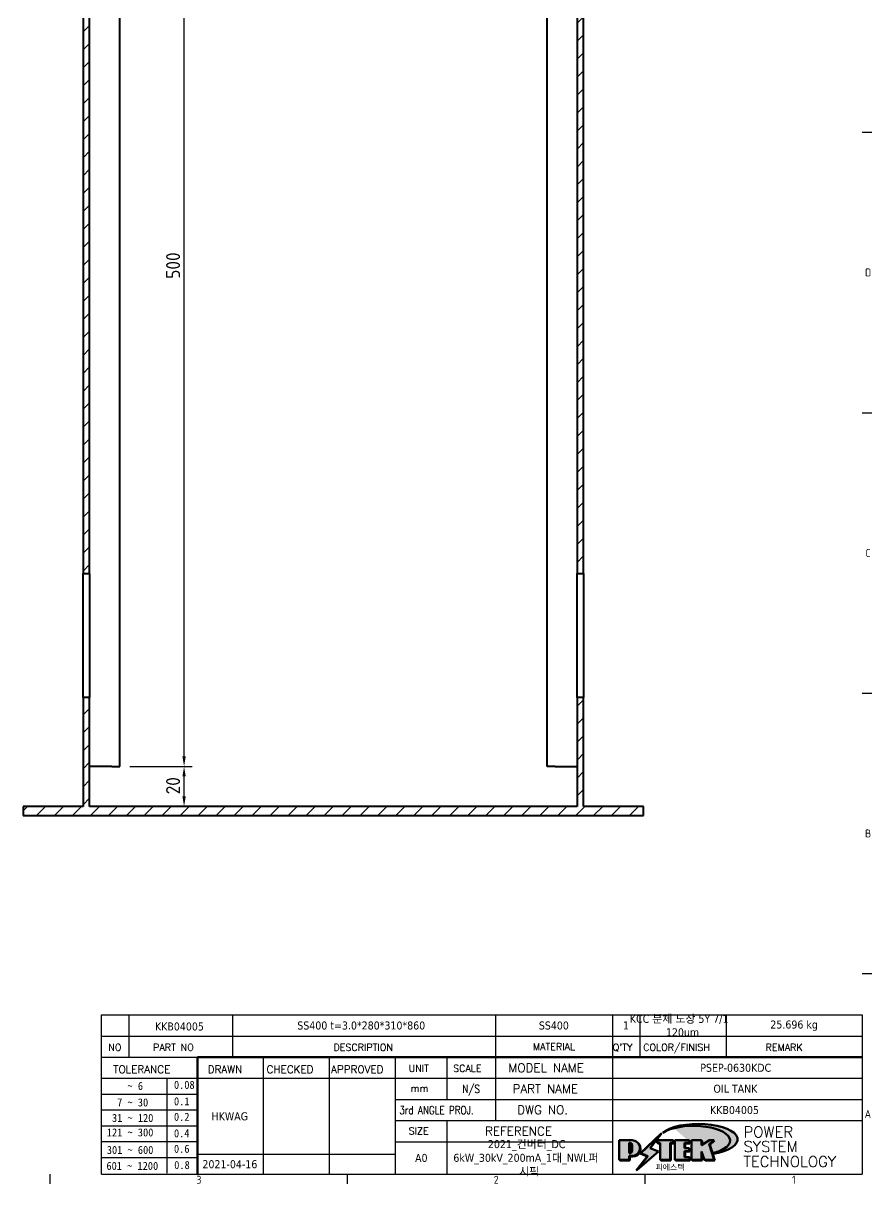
# Model space of a CAD drawing. Header units: millimetres. Extents: x 0 to 2378, y 0 to 1682.
# Drawn here: x 1919 to 2343, y 35 to 615 of the extents above; entities that cross this region are included whole.
import ezdxf
from ezdxf.enums import TextEntityAlignment as Align

# ---------------------------------------------------------------- set-up
doc = ezdxf.new("R2010")
doc.units = ezdxf.units.MM
doc.header["$LTSCALE"] = 2
doc.layers.get('0').update_dxf_attribs({"color": 3, "lineweight": 25})
for name, color, linetype, lineweight in [('가시적인 것(ISO)', 3, 'Continuous', 40), ('경계(ISO)', 7, 'Continuous', 25), ('제목(ISO)', 5, 'Continuous', 50), ('치수(ISO)', 2, 'Continuous', 25), ('해치(ISO)', 7, 'Continuous', 18)]:
    doc.layers.add(name, color=color, linetype=linetype, lineweight=lineweight)
doc.styles.add('HAN_291', font='')
doc.styles.add('HAN_370', font='', dxfattribs={"width": 2})
doc.styles.add('RC_284', font='ROMANC.shx')
doc.styles.add('RC_287', font='ROMANC.shx')
doc.styles.add('RC_292', font='ROMANC.shx')
doc.styles.add('ROMANT_294', font='romant.shx')
doc.styles.add('문자 텍스트_PSTEK_POSCO', font='isocp.shx')
doc.styles.add('치수 텍스트_PSTEK_POSCO', font='isocp.shx')
doc.styles.add('텍스트 스타일198', font='tahoma.ttf')
doc.styles.add('텍스트 스타일333', font='ROMANC.shx', dxfattribs={"width": 0.800000011920929})
doc.styles.get('HAN_291').set_extended_font_data('GulimChe')
doc.styles.get('HAN_370').set_extended_font_data('GulimChe')
doc.dimstyles.new('치수_PSTEK_POSCO', dxfattribs={"dimscale": 2, "dimtxt": 3.5, "dimasz": 2.5, "dimexe": 2, "dimexo": 2.5, "dimgap": 1, "dimtad": 1, "dimrnd": 1e-08, "dimdsep": 46, "dimtxsty": '치수 텍스트_PSTEK_POSCO', "dimcen": 0.09, "dimdle": 10, "dimclrd": 7, "dimclre": 7, "dimclrt": 2, "dimadec": 1, "dimazin": 2, "dimtfac": 1, "dimtmove": 0, "dimatfit": 3, "dimfxl": 0, "dimtolj": 1, "dimlwd": -1, "dimlwe": -1, "dimarcsym": 0})

# ---------------------------------------------------------------- blocks, each defined once
blk = doc.blocks.new('경계 Default Border')
at = {"layer": '경계(ISO)'}
for p, q in [((1169.000015258789, 280.3333282470703), (1171.399993896484, 280.3333282470703)), ((1169.000015258789, 210.2499961853027), (1171.399993896484, 210.2499961853027)), ((1169.000015258789, 140.1666641235352), (1171.399993896484, 140.1666641235352)), ((1169.000015258789, 70.08333206176758), (1171.399993896484, 70.08333206176758)), ((966.0624694824219, 20), (966.0624694824219, 17.59999990463257)), ((1040.374984741211, 20), (1040.374984741211, 17.59999990463257)), ((1114.6875, 20), (1114.6875, 17.59999990463257))]:
    blk.add_line(p, q, dxfattribs=at)
at = {"layer": '경계(ISO)', "color": 2, "char_height": 2.000000029802322, "attachment_point": 7, "style": '문자 텍스트_PSTEK_POSCO'}
for s, insert in [('D', (1169.718846771929, 244.2725963296058)), ('C', (1169.829693008277, 174.1892629962725)), ('B', (1169.718846771929, 104.1059296629392)), ('A', (1169.609600539701, 34.03689907122558)), ('3', (1002.664443034574, 17.580929648038)), ('2', (1076.949742964537, 17.580929648038)), ('1', (1151.501127422316, 17.59999997019768))]:
    blk.add_mtext(s, dxfattribs=dict(at, insert=insert))
blk = doc.blocks.new('제목 블록 PSTEK')
for color, points in [(252, [(317.2195697678507, 17.0593801673321), (322.0326348870767, 21.62682475217465), (322.2781991042243, 21.94392121864296), (317.0471853425802, 16.97985676345368), (318.7512090904202, 16.1899260703855), (316.0018030350395, 12.71868385740789), (316.3356552234328, 13.00206718743325), (318.9235935156908, 16.2694494742633)]), (5, [(321.6183518841322, 17.4193704504104), (319.5281351041078, 18.24969419629727), (322.4505835294948, 22.02344462252142), (317.2195697678507, 17.0593801673321), (318.9235935156908, 16.2694494742633), (316.1741874603099, 12.79820726128571)]), (1, [(324.4839107253602, 19.60711530335299), (325.2419748254881, 19.60711530335299), (325.2419748254881, 20.25857663940324), (321.2266040451076, 20.25857663940324), (321.2266040451076, 19.60711530335299), (321.9846681452406, 19.60711530335299), (321.9846681452406, 15.3430047401139), (324.4839107253602, 15.3430047401139)]), (252, [(321.9846681452406, 19.60711530335299), (321.4042753185749, 19.60711530335299), (321.4042753185749, 19.45905590879572), (321.9846681452406, 19.45905590879572)]), (252, [(324.6615819988275, 19.45905590879572), (325.4196460989604, 19.45905590879572), (325.4196460989604, 20.11051724484596), (325.2419748254881, 20.11051724484596), (325.2419748254881, 19.60711530335299), (324.4839107253602, 19.60711530335299), (324.4839107253602, 15.3430047401139), (322.1623394187076, 15.3430047401139), (322.1623394187076, 15.19494534555726), (324.6615819988275, 15.19494534555726)]), (1, [(329.2277337269622, 20.25857663940324), (325.65654113025, 20.25857663940324), (325.65654113025, 15.3430047401139), (329.3580259941756, 15.3430047401139), (329.3580259941756, 15.9944660761648), (328.1137701654877, 15.9944660761648), (328.1137701654877, 17.56360607323003), (329.2277337269622, 17.56360607323003), (329.2277337269622, 18.25543873810179), (328.1137701654877, 18.25543873810179), (328.1137701654877, 19.60711530335299), (329.2277337269622, 19.60711530335299)]), (252, [(328.2914414389548, 19.45905590879572), (329.4054050004294, 19.45905590879572), (329.4054050004294, 20.11051724484596), (329.2277337269622, 20.11051724484596), (329.2277337269622, 19.60711530335299), (328.1137701654877, 19.60711530335299), (328.1137701654877, 18.25543873810179), (328.2914414389548, 18.25543873810179)]), (252, [(328.2914414389548, 17.41554667867274), (329.4054050004294, 17.41554667867274), (329.4054050004294, 18.10737934354514), (329.2277337269622, 18.10737934354514), (329.2277337269622, 17.56360607323003), (328.1137701654877, 17.56360607323003), (328.1137701654877, 15.9944660761648), (328.2914414389548, 15.9944660761648)]), (1, [(332.3312149849806, 20.25857663940324), (329.8592894925411, 20.25857663940324), (329.8592894925411, 15.3430047401139), (332.3312149849806, 15.3430047401139), (332.3312149849806, 17.4318630164523), (333.0701931098801, 15.3430047401139), (335.4855464857051, 15.3430047401139), (334.2514536401189, 19.30614745124769), (335.4379594596742, 20.25857663940324), (334.3071782107978, 20.25857663940324), (332.3312149849806, 18.99741471888304)]), (252, [(332.5088862584528, 16.92964231796647), (332.3312149849806, 17.43186301645164), (332.3312149849806, 15.3430047401139), (330.0369607660135, 15.3430047401139), (330.0369607660135, 15.19494534555726), (332.5088862584528, 15.19494534555726)]), (252, [(332.5088862584528, 20.1105172448466), (332.3312149849806, 20.1105172448466), (332.3312149849806, 18.99741471888368), (332.5088862584528, 19.11081371413894)]), (252, [(335.6156307331414, 20.11051724484596), (335.2535118015555, 20.11051724484596), (334.2514536401189, 19.30614745124769), (335.4855464857051, 15.3430047401139), (333.1954852176545, 15.3430047401139), (333.2478643833523, 15.19494534555726), (335.6632177591723, 15.19494534555726), (334.4291249135862, 19.15808805669106)]), (252, [(329.5356972676428, 15.8464066816075), (329.3580259941756, 15.8464066816075), (329.3580259941756, 15.3430047401139), (325.8342124037171, 15.3430047401139), (325.8342124037171, 15.19494534555726), (329.5356972676428, 15.19494534555726)])]:
    blk.add_hatch(color=color).paths.add_polyline_path(points)
h = blk.add_hatch(color=1)
edge = h.paths.add_edge_path(flags=0)
edge.add_line((314.2242174273352, 19.60711530335299), (314.2242174273352, 17.00126995915134))
edge.add_line((314.2242174273352, 17.00126995915134), (314.3485873187598, 17.00126995915134))
edge.add_arc((314.3485873187598, 17.6527312952023), 0.6514613360509371, 270, 360)
edge.add_line((315.0000486548106, 17.6527312952023), (315.0000486548106, 18.95565396730211))
edge.add_arc((314.3485873187598, 18.95565396730212), 0.6514613360508712, 0, 90)
edge.add_line((314.3485873187598, 19.60711530335299), (314.2242174273352, 19.60711530335299))
edge = h.paths.add_edge_path()
edge.add_arc((314.9847713324306, 18.28938669179658), 1.969189947606664, 269.9999999999959, 450)
edge.add_line((314.9847713324306, 20.25857663940318), (311.7664314776902, 20.25857663940324))
edge.add_line((311.7664314776902, 20.25857663940324), (311.7664314776902, 15.3430047401139))
edge.add_line((311.7664314776902, 15.3430047401139), (314.2242174273352, 15.3430047401139))
edge.add_line((314.2242174273352, 15.3430047401139), (314.2242174273352, 16.32019674418991))
edge.add_line((314.2242174273352, 16.32019674418991), (314.9847713324307, 16.32019674418991))
h = blk.add_hatch(color=252)
edge = h.paths.add_edge_path()
edge.add_arc((314.9847713324309, 18.28938669179657), 1.969189947606666, 270, 406.8278729790604)
edge.add_arc((315.1624426058984, 18.1413272972396), 1.969189947606962, -90, 53.560984836317004, ccw=False)
edge.add_line((315.1624426058984, 16.17213734963263), (314.4018887008024, 16.17213734963263))
edge.add_line((314.4018887008024, 16.17213734963263), (314.4018887008024, 15.19494534555726))
edge.add_line((314.4018887008024, 15.19494534555726), (311.9441027511573, 15.19494534555726))
edge.add_line((311.9441027511573, 15.19494534555726), (311.9441027511573, 15.3430047401139))
edge.add_line((311.9441027511573, 15.3430047401139), (314.2242174273352, 15.3430047401139))
edge.add_line((314.2242174273352, 15.3430047401139), (314.2242174273352, 16.32019674418991))
edge.add_line((314.2242174273352, 16.32019674418991), (314.9847713324309, 16.32019674418991))
h = blk.add_hatch(color=252)
edge = h.paths.add_edge_path()
edge.add_line((314.4018887008024, 19.45905590879572), (314.5262585922315, 19.45905590879572))
edge.add_arc((314.5262585922314, 18.80759457274939), 0.6514613360463194, 60.4189348879147, 90.00000000000318, ccw=False)
edge.add_arc((314.3485873187602, 18.95565396730057), 0.6514613360524251, 39.96992292766206, 90.00000000009999)
edge.add_line((314.3485873187591, 19.60711530335307), (314.2242174273352, 19.60711530335298))
edge.add_line((314.2242174273352, 19.60711530335299), (314.2242174273352, 17.00126995915134))
edge.add_line((314.2242174273352, 17.00126995915134), (314.3485873187591, 17.00126995915134))
edge.add_arc((314.3485873187568, 17.652731295233), 0.6514613360816299, 270.0000000002, 274.6930825552478)
edge.add_line((314.4018887008024, 17.0034541317032), (314.4018887008024, 19.45905590879572))
at = {"layer": '해치(ISO)'}
h = blk.add_hatch(color=140, dxfattribs=at)
edge = h.paths.add_edge_path()
edge.add_ellipse((330.3660919371412, 20.15576403068321), major_axis=(9.100907360794343, 0), ratio=0.4069904968023172, start_angle=301.3098473703837, end_angle=507.7436900681698)
edge.add_ellipse((331.5340919371412, 20.4634168429492), major_axis=(-9.82350664112931, 0), ratio=0.3942600559756514, start_angle=111.51207141178469, end_angle=334.47025347086895, ccw=False)
edge.add_line((335.1363447531188, 16.8601935978785), (335.0955236905705, 16.99119398620872))
at = {"color": 180}
for p, q in [((182.475792979055, 11.79100474011392), (182.4757929790549, 51.56524660363496)), ((182.4757929790549, 51.56524660363496), (372.4757929537551, 51.56524660363496)), ((189.2651435055721, 51.56524660363496), (189.2651435055722, 41.00524660363494)), ((215.2152739891528, 41.00524660363494), (215.2152739891528, 51.56524660363496)), ((280.8758854511282, 51.56524660363496), (280.8758854511282, 41.00524660363494)), ((310.0881549537552, 51.56524660363496), (310.0881549537553, 41.00524660363494)), ((316.9044520275131, 51.56524660363496), (316.9044520275127, 41.00524660363494)), ((338.4566026226726, 51.56524660363496), (338.4566026226727, 41.00524660363494)), ((372.4757929537551, 51.56524660363496), (372.4757929537551, 11.79100474011389)), ((182.475792979055, 46.2852466036349), (372.4757929537551, 46.28524660363492)), ((182.475792979055, 41.00524660363493), (206.451475290024, 41.00524660363493)), ((222.9401812389276, 11.79100474011392), (222.9401812389276, 41.00524660363494)), ((239.4288871878316, 11.79100474011392), (239.4288871878316, 41.00524660363494)), ((255.9175931367356, 11.79100474011392), (255.9175931367356, 41.00524660363494)), ((268.6918866058747, 41.00524660363494), (268.6918866058747, 30.44524660363498)), ((280.8758854511282, 41.00524660363494), (280.8758854511282, 25.16524660363502)), ((310.088154953755, 41.00524660363494), (310.088154953755, 11.79100474011392)), ((182.475792979055, 35.72524660363497), (206.451475290024, 35.72524660363497)), ((198.8621818849491, 12.02524660363491), (198.8621818849491, 35.72524660363497)), ((206.451475290024, 35.72524660363497), (372.4757929537551, 35.72524660363497)), ((182.475792979055, 31.77524660363492), (206.451475290024, 31.77524660363492)), ((255.917593136736, 30.44524660363498), (372.4757929537552, 30.44524660363501)), ((182.475792979055, 27.82524660363487), (206.451475290024, 27.82524660363487)), ((182.475792979055, 23.87524660363505), (206.451475290024, 23.87524660363505)), ((255.9175931367359, 25.16524660363502), (372.4757929537552, 25.165246603635)), ((268.6918866058744, 25.16524660363502), (268.6918866058744, 11.79100474011392)), ((182.475792979055, 19.92524660363478), (206.451475290024, 19.92524660363478)), ((255.9175931367359, 19.88524660363481), (310.0881549537553, 19.88524660363481)), ((182.475792979055, 15.97524660363496), (206.451475290024, 15.97524660363496)), ((206.451475290024, 16.74100474011396), (255.9175931367359, 16.74100474011396)), ((182.475792979055, 11.79100474011392), (372.4757929537551, 11.79100474011389))]:
    blk.add_line(p, q, dxfattribs=at)
at = {"color": 7, "lineweight": 50}
for p, q in [((206.4514752900237, 11.79100474011392), (206.4514752900237, 41.00524660363494)), ((206.451475290024, 41.00524660363494), (372.4757929537551, 41.00524660363496))]:
    blk.add_line(p, q, dxfattribs=at)
at = {"color": 7}
for p, q in [((322.2781991042243, 21.94392121864296), (317.0471853425802, 16.97985676345368)), ((322.4505835294948, 22.02344462252142), (317.2195697678507, 17.0593801673321)), ((317.2195697678507, 17.0593801673321), (322.0326348870767, 21.62682475217465)), ((319.5281351041078, 18.24969419629727), (322.4505835294948, 22.02344462252142)), ((322.0326348870767, 21.62682475217465), (322.2781991042243, 21.94392121864296)), ((311.7664314776902, 20.25900474011391), (311.7664314776902, 15.34300474011391)), ((314.9847713324309, 20.25857663940324), (311.7664314776902, 20.25857663940324)), ((314.9847713324309, 20.25857663940324), (311.7664314776902, 20.25857663940324)), ((311.7664314776902, 20.25857663940324), (311.7664314776902, 15.3430047401139)), ((314.2242174273352, 17.00126995915134), (314.2242174273352, 19.60711530335299)), ((314.2242174273352, 19.60711530335299), (314.3485873187591, 19.60711530335299)), ((314.3485873187591, 19.60711530335299), (314.2242174273352, 19.60711530335299)), ((314.2242174273352, 19.60711530335299), (314.2242174273352, 17.00126995915134)), ((314.2242174273352, 17.00126995915134), (314.2242174273352, 19.60711530335299)), ((314.2242174273352, 19.60711530335299), (314.3485873187591, 19.60711530335299)), ((314.4018887008024, 19.45905590879572), (314.5262585922314, 19.45905590879572)), ((314.4018887008024, 17.0034541317032), (314.4018887008024, 19.45905590879572)), ((315.0000486548106, 18.95565396730275), (315.0000486548106, 17.65273129520161)), ((315.0000486548106, 18.95565396730275), (315.0000486548106, 17.65273129520161)), ((316.1741874603099, 12.79820726128571), (321.6183518841322, 17.4193704504104)), ((321.6183518841322, 17.4193704504104), (319.5281351041078, 18.24969419629727)), ((325.2419748254881, 20.25857663940324), (321.2266040451076, 20.25857663940324)), ((321.2266040451076, 20.25857663940324), (321.2266040451076, 19.60711530335299)), ((325.2419748254881, 20.25857663940324), (321.2266040451076, 20.25857663940324)), ((321.2266040451076, 20.25857663940324), (321.2266040451076, 19.60711530335299)), ((321.2266040451076, 19.60711530335299), (321.9846681452406, 19.60711530335299)), ((321.2266040451076, 19.60711530335299), (321.9846681452406, 19.60711530335299)), ((321.4042753185749, 19.60711530335299), (321.4042753185749, 19.45905590879572)), ((321.9846681452406, 19.60711530335299), (321.4042753185749, 19.60711530335299)), ((321.4042753185749, 19.45905590879572), (321.9846681452406, 19.45905590879572)), ((321.9846681452406, 19.60711530335299), (321.9846681452406, 15.3430047401139)), ((321.9846681452406, 19.45905590879572), (321.9846681452406, 19.60711530335299)), ((321.9846681452406, 19.60711530335299), (321.9846681452406, 15.3430047401139)), ((324.4839107253602, 19.60711530335299), (325.2419748254881, 19.60711530335299)), ((324.4839107253602, 15.3430047401139), (324.4839107253602, 19.60711530335299)), ((325.2419748254881, 19.60711530335299), (324.4839107253602, 19.60711530335299)), ((324.4839107253602, 19.60711530335299), (324.4839107253602, 15.3430047401139)), ((324.4839107253602, 19.60711530335299), (325.2419748254881, 19.60711530335299)), ((324.4839107253602, 15.3430047401139), (324.4839107253602, 19.60711530335299)), ((324.6615819988275, 19.45905590879572), (325.4196460989604, 19.45905590879572)), ((324.6615819988275, 15.19494534555726), (324.6615819988275, 19.45905590879572)), ((325.2419748254881, 19.60711530335299), (325.2419748254881, 20.25857663940324)), ((325.2419748254881, 19.60711530335299), (325.2419748254881, 20.25857663940324)), ((325.4196460989604, 20.11051724484596), (325.2419748254881, 20.11051724484596)), ((325.2419748254881, 20.11051724484596), (325.2419748254881, 19.60711530335299)), ((325.4196460989604, 19.45905590879572), (325.4196460989604, 20.11051724484596)), ((329.2277337269622, 20.25857663940324), (325.65654113025, 20.25857663940324)), ((325.65654113025, 20.25857663940324), (325.65654113025, 15.3430047401139)), ((325.65654113025, 20.25857663940324), (325.65654113025, 15.3430047401139)), ((329.2277337269622, 20.25857663940324), (325.65654113025, 20.25857663940324)), ((328.1137701654877, 18.25543873810179), (328.1137701654877, 19.60711530335299)), ((328.1137701654877, 19.60711530335299), (329.2277337269622, 19.60711530335299)), ((329.2277337269622, 19.60711530335299), (328.1137701654877, 19.60711530335299)), ((328.1137701654877, 19.60711530335299), (328.1137701654877, 18.25543873810179)), ((328.1137701654877, 18.25543873810179), (328.1137701654877, 19.60711530335299)), ((328.1137701654877, 19.60711530335299), (329.2277337269622, 19.60711530335299)), ((329.2277337269622, 18.25543873810179), (328.1137701654877, 18.25543873810179)), ((328.1137701654877, 18.25543873810179), (328.2914414389548, 18.25543873810179)), ((329.2277337269622, 18.25543873810179), (328.1137701654877, 18.25543873810179)), ((328.1137701654877, 17.56360607323003), (329.2277337269622, 17.56360607323003)), ((328.1137701654877, 15.9944660761648), (328.1137701654877, 17.56360607323003)), ((329.2277337269622, 17.56360607323003), (328.1137701654877, 17.56360607323003)), ((328.1137701654877, 17.56360607323003), (328.1137701654877, 15.9944660761648)), ((328.1137701654877, 17.56360607323003), (329.2277337269622, 17.56360607323003)), ((328.1137701654877, 15.9944660761648), (328.1137701654877, 17.56360607323003)), ((328.2914414389548, 18.25543873810179), (328.2914414389548, 19.45905590879572)), ((328.2914414389548, 19.45905590879572), (329.4054050004294, 19.45905590879572)), ((328.2914414389548, 15.9944660761648), (328.2914414389548, 17.41554667867274)), ((328.2914414389548, 17.41554667867274), (329.4054050004294, 17.41554667867274)), ((329.2277337269622, 19.60711530335299), (329.2277337269622, 20.25857663940324)), ((329.2277337269622, 19.60711530335299), (329.2277337269622, 20.25857663940324)), ((329.4054050004294, 20.11051724484596), (329.2277337269622, 20.11051724484596)), ((329.2277337269622, 20.11051724484596), (329.2277337269622, 19.60711530335299)), ((329.2277337269622, 17.56360607323003), (329.2277337269622, 18.25543873810179)), ((329.2277337269622, 17.56360607323003), (329.2277337269622, 18.25543873810179)), ((329.4054050004294, 18.10737934354514), (329.2277337269622, 18.10737934354514)), ((329.2277337269622, 18.10737934354514), (329.2277337269622, 17.56360607323003)), ((329.4054050004294, 19.45905590879572), (329.4054050004294, 20.11051724484596)), ((329.4054050004294, 17.41554667867274), (329.4054050004294, 18.10737934354514)), ((332.3312149849806, 20.25857663940324), (329.8592894925411, 20.25857663940324)), ((329.8592894925411, 20.25857663940324), (329.8592894925411, 15.3430047401139)), ((329.8592894925411, 20.25857663940324), (329.8592894925411, 15.3430047401139)), ((332.3312149849806, 20.25857663940324), (329.8592894925411, 20.25857663940324)), ((334.3071782107978, 20.25857663940324), (332.3312149849806, 18.99741471888304)), ((332.3312149849806, 18.99741471888304), (332.3312149849806, 20.25857663940324)), ((334.3071782107978, 20.25857663940324), (332.3312149849806, 18.99741471888304)), ((332.3312149849806, 18.99741471888304), (332.3312149849806, 20.25857663940324)), ((332.5088862584528, 20.1105172448466), (332.3312149849806, 20.1105172448466)), ((332.3312149849806, 20.1105172448466), (332.3312149849806, 18.99741471888368)), ((332.3312149849806, 18.99741471888368), (332.5088862584528, 19.11081371413894)), ((332.3312149849806, 17.4318630164523), (333.0701931098801, 15.3430047401139)), ((332.3312149849806, 15.3430047401139), (332.3312149849806, 17.4318630164523)), ((332.5088862584528, 16.92964231796647), (332.3312149849806, 17.43186301645164)), ((332.3312149849806, 17.43186301645164), (332.3312149849806, 15.3430047401139)), ((332.3312149849806, 17.4318630164523), (333.0701931098801, 15.3430047401139)), ((332.3312149849806, 15.3430047401139), (332.3312149849806, 17.4318630164523)), ((332.5088862584528, 19.11081371413894), (332.5088862584528, 20.1105172448466)), ((334.2514536401189, 19.30614745124769), (335.4379594596742, 20.25857663940324)), ((334.2514536401189, 19.30614745124769), (335.4379594596742, 20.25857663940324)), ((335.2535118015555, 20.11051724484596), (334.2514536401189, 19.30614745124769)), ((335.4855464857051, 15.3430047401139), (334.2514536401189, 19.30614745124769)), ((334.2514536401189, 19.30614745124769), (335.4855464857051, 15.3430047401139)), ((335.4855464857051, 15.3430047401139), (334.2514536401189, 19.30614745124769)), ((335.4379594596742, 20.25857663940324), (334.3071782107978, 20.25857663940324)), ((335.4379594596742, 20.25857663940324), (334.3071782107978, 20.25857663940324)), ((334.4291249135862, 19.15808805669104), (335.6156307331414, 20.11051724484596)), ((335.6632177591723, 15.19494534555726), (334.4291249135862, 19.15808805669104)), ((335.6156307331414, 20.11051724484596), (335.2535118015555, 20.11051724484596)), ((345.0447381189468, 17.50375595811051), (344.9867755289346, 17.689895936919)), ((311.7664314776902, 15.3430047401139), (314.2242174273352, 15.3430047401139)), ((311.7664314776902, 15.3430047401139), (314.2242174273352, 15.3430047401139)), ((314.2242174273352, 15.3430047401139), (311.9441027511573, 15.3430047401139)), ((311.9441027511573, 15.3430047401139), (311.9441027511573, 15.19494534555726)), ((311.9441027511573, 15.19494534555726), (314.4018887008024, 15.19494534555726)), ((314.3485873187591, 17.00126995915134), (314.2242174273352, 17.00126995915134)), ((314.2242174273352, 17.00126995915134), (314.3485873187591, 17.00126995915134)), ((314.3485873187591, 17.00126995915134), (314.2242174273352, 17.00126995915134)), ((314.2242174273352, 16.32019674418991), (314.9847713324309, 16.32019674418991)), ((314.2242174273352, 15.3430047401139), (314.2242174273352, 16.32019674418991)), ((314.9847713324309, 16.32019674418991), (314.2242174273352, 16.32019674418991)), ((314.2242174273352, 16.32019674418991), (314.2242174273352, 15.3430047401139)), ((314.2242174273352, 16.32019674418991), (314.9847713324309, 16.32019674418991)), ((314.2242174273352, 15.3430047401139), (314.2242174273352, 16.32019674418991)), ((314.4018887008024, 16.17213734963263), (315.162442605898, 16.17213734963263)), ((314.4018887008024, 15.19494534555726), (314.4018887008024, 16.17213734963263)), ((318.7512090904202, 16.1899260703855), (316.0018030350395, 12.71868385740789)), ((318.9235935156908, 16.2694494742633), (316.1741874603099, 12.79820726128571)), ((316.3356552234328, 13.00206718743325), (318.9235935156908, 16.2694494742633)), ((317.0471853425802, 16.97985676345368), (318.7512090904202, 16.1899260703855)), ((318.9235935156908, 16.2694494742633), (317.2195697678507, 17.0593801673321)), ((317.2195697678507, 17.0593801673321), (318.9235935156908, 16.2694494742633)), ((321.9846681452406, 15.3430047401139), (324.4839107253602, 15.3430047401139)), ((321.9846681452406, 15.3430047401139), (324.4839107253602, 15.3430047401139)), ((324.4839107253602, 15.3430047401139), (322.1623394187076, 15.3430047401139)), ((322.1623394187076, 15.3430047401139), (322.1623394187076, 15.19494534555726)), ((322.1623394187076, 15.19494534555726), (324.6615819988275, 15.19494534555726)), ((325.65654113025, 15.3430047401139), (329.3580259941756, 15.3430047401139)), ((325.65654113025, 15.3430047401139), (329.3580259941756, 15.3430047401139)), ((329.3580259941756, 15.3430047401139), (325.8342124037171, 15.3430047401139)), ((325.8342124037171, 15.3430047401139), (325.8342124037171, 15.19494534555726)), ((325.8342124037171, 15.19494534555726), (329.5356972676428, 15.19494534555726)), ((329.3580259941756, 15.9944660761648), (328.1137701654877, 15.9944660761648)), ((328.1137701654877, 15.9944660761648), (328.2914414389548, 15.9944660761648)), ((329.3580259941756, 15.9944660761648), (328.1137701654877, 15.9944660761648)), ((329.3580259941756, 15.3430047401139), (329.3580259941756, 15.9944660761648)), ((329.3580259941756, 15.3430047401139), (329.3580259941756, 15.9944660761648)), ((329.5356972676428, 15.8464066816075), (329.3580259941756, 15.8464066816075)), ((329.3580259941756, 15.8464066816075), (329.3580259941756, 15.3430047401139)), ((329.5356972676428, 15.19494534555726), (329.5356972676428, 15.8464066816075)), ((329.8592894925411, 15.3430047401139), (332.3312149849806, 15.3430047401139)), ((329.8592894925411, 15.3430047401139), (332.3312149849806, 15.3430047401139)), ((332.3312149849806, 15.3430047401139), (330.0369607660135, 15.3430047401139)), ((330.0369607660135, 15.3430047401139), (330.0369607660135, 15.19494534555726)), ((330.0369607660135, 15.19494534555726), (332.5088862584528, 15.19494534555726)), ((332.5088862584528, 15.19494534555726), (332.5088862584528, 16.92964231796647)), ((333.0701931098801, 15.3430047401139), (335.4855464857051, 15.3430047401139)), ((333.0701931098801, 15.3430047401139), (335.4855464857051, 15.3430047401139)), ((335.4855464857051, 15.3430047401139), (333.1954852176545, 15.3430047401139)), ((333.1954852176545, 15.3430047401139), (333.2478643833523, 15.19494534555726)), ((333.2478643833523, 15.19494534555726), (335.6632177591723, 15.19494534555726)), ((316.0018030350395, 12.71868385740789), (316.3356552234328, 13.00206718743325))]:
    blk.add_line(p, q, dxfattribs=at)
at = {"color": 5}
for p, q in [((322.4505835294948, 22.02344462252142), (317.2195697678507, 17.0593801673321)), ((319.5281351041078, 18.24969419629727), (322.4505835294948, 22.02344462252142)), ((316.1741874603099, 12.79820726128571), (321.6183518841322, 17.4193704504104)), ((321.6183518841322, 17.4193704504104), (319.5281351041078, 18.24969419629727)), ((318.9235935156908, 16.2694494742633), (316.1741874603099, 12.79820726128571)), ((317.2195697678507, 17.0593801673321), (318.9235935156908, 16.2694494742633))]:
    blk.add_line(p, q, dxfattribs=at)
at = {"color": 1}
for p, q in [((314.9847713324309, 20.25857663940324), (311.7664314776902, 20.25857663940324)), ((311.7664314776902, 20.25857663940324), (311.7664314776902, 15.3430047401139)), ((314.2242174273352, 17.00126995915134), (314.2242174273352, 19.60711530335299)), ((314.2242174273352, 19.60711530335299), (314.3485873187591, 19.60711530335299)), ((315.0000486548106, 18.95565396730275), (315.0000486548106, 17.65273129520161)), ((325.2419748254881, 20.25857663940324), (321.2266040451076, 20.25857663940324)), ((321.2266040451076, 20.25857663940324), (321.2266040451076, 19.60711530335299)), ((321.2266040451076, 19.60711530335299), (321.9846681452406, 19.60711530335299)), ((321.9846681452406, 19.60711530335299), (321.9846681452406, 15.3430047401139)), ((324.4839107253602, 19.60711530335299), (325.2419748254881, 19.60711530335299)), ((324.4839107253602, 15.3430047401139), (324.4839107253602, 19.60711530335299)), ((325.2419748254881, 19.60711530335299), (325.2419748254881, 20.25857663940324)), ((329.2277337269622, 20.25857663940324), (325.65654113025, 20.25857663940324)), ((325.65654113025, 20.25857663940324), (325.65654113025, 15.3430047401139)), ((328.1137701654877, 18.25543873810179), (328.1137701654877, 19.60711530335299)), ((328.1137701654877, 19.60711530335299), (329.2277337269622, 19.60711530335299)), ((329.2277337269622, 18.25543873810179), (328.1137701654877, 18.25543873810179)), ((328.1137701654877, 17.56360607323003), (329.2277337269622, 17.56360607323003)), ((328.1137701654877, 15.9944660761648), (328.1137701654877, 17.56360607323003)), ((329.2277337269622, 19.60711530335299), (329.2277337269622, 20.25857663940324)), ((329.2277337269622, 17.56360607323003), (329.2277337269622, 18.25543873810179)), ((332.3312149849806, 20.25857663940324), (329.8592894925411, 20.25857663940324)), ((329.8592894925411, 20.25857663940324), (329.8592894925411, 15.3430047401139)), ((334.3071782107978, 20.25857663940324), (332.3312149849806, 18.99741471888304)), ((332.3312149849806, 18.99741471888304), (332.3312149849806, 20.25857663940324)), ((332.3312149849806, 17.4318630164523), (333.0701931098801, 15.3430047401139)), ((332.3312149849806, 15.3430047401139), (332.3312149849806, 17.4318630164523)), ((334.2514536401189, 19.30614745124769), (335.4379594596742, 20.25857663940324)), ((335.4855464857051, 15.3430047401139), (334.2514536401189, 19.30614745124769)), ((335.4379594596742, 20.25857663940324), (334.3071782107978, 20.25857663940324)), ((311.7664314776902, 15.3430047401139), (314.2242174273352, 15.3430047401139)), ((314.3485873187591, 17.00126995915134), (314.2242174273352, 17.00126995915134)), ((314.2242174273352, 16.32019674418991), (314.9847713324309, 16.32019674418991)), ((314.2242174273352, 15.3430047401139), (314.2242174273352, 16.32019674418991)), ((321.9846681452406, 15.3430047401139), (324.4839107253602, 15.3430047401139)), ((325.65654113025, 15.3430047401139), (329.3580259941756, 15.3430047401139)), ((329.3580259941756, 15.9944660761648), (328.1137701654877, 15.9944660761648)), ((329.3580259941756, 15.3430047401139), (329.3580259941756, 15.9944660761648)), ((329.8592894925411, 15.3430047401139), (332.3312149849806, 15.3430047401139)), ((333.0701931098801, 15.3430047401139), (335.4855464857051, 15.3430047401139))]:
    blk.add_line(p, q, dxfattribs=at)
at = {"color": 7}
for centre, radius, start, end in [((314.3485873187598, 18.95565396730211), 0.6514613360508712, 0, 90), ((314.3485873187602, 18.95565396730057), 0.6514613360524251, 39.96992292766117, 90), ((314.3485873187598, 18.95565396730212), 0.6514613360508712, 0, 90), ((314.3485873187597, 17.65273129520228), 0.6514613360509381, 270, 0), ((314.3485873187598, 17.6527312952023), 0.6514613360509381, 270, 0), ((314.5262585922314, 18.80759457274939), 0.6514613360463193, 60.41893488791137, 90), ((314.9847713324309, 18.28938669179658), 1.969189947606665, 270, 90), ((314.9847713324309, 18.28938669179658), 1.969189947606665, 270, 90), ((314.9847713324307, 18.2893866917965), 1.969189947606594, 270, 46.82787297909833), ((315.1624426058984, 18.1413272972396), 1.969189947606961, 270, 53.56098483636067), ((314.3485873187568, 17.652731295233), 0.6514613360816299, 270, 274.6930825552478)]:
    blk.add_arc(centre, radius, start, end, dxfattribs=at)
at = {"color": 1}
for centre, radius, start, end in [((314.3485873187598, 18.95565396730211), 0.6514613360508712, 0, 90), ((314.3485873187598, 17.6527312952023), 0.6514613360509381, 270, 0), ((314.9847713324309, 18.28938669179657), 1.969189947606665, 270, 90)]:
    blk.add_arc(centre, radius, start, end, dxfattribs=at)
at = {"layer": '제목(ISO)', "lineweight": 18}
blk.add_line((182.475792979055, 35.72500474011393), (182.475792979055, 11.79100474011392), dxfattribs=at)
at = {"layer": '제목(ISO)'}
for p, q in [((322.2781991042243, 21.94392121864296), (317.0471853425802, 16.97985676345368)), ((322.4505835294948, 22.02344462252142), (317.2195697678507, 17.0593801673321)), ((317.2195697678507, 17.0593801673321), (322.0326348870767, 21.62682475217465)), ((319.5281351041078, 18.24969419629727), (322.4505835294948, 22.02344462252142)), ((322.0326348870767, 21.62682475217465), (322.2781991042243, 21.94392121864296)), ((314.9847713324306, 20.25857663940324), (311.7664314776902, 20.25857663940324)), ((311.7664314776902, 20.25857663940324), (311.7664314776902, 15.3430047401139)), ((314.2242174273352, 17.00126995915134), (314.2242174273352, 19.60711530335299)), ((314.2242174273352, 19.60711530335299), (314.3485873187598, 19.60711530335299)), ((314.3485873187591, 19.60711530335299), (314.2242174273352, 19.60711530335299)), ((314.2242174273352, 19.60711530335299), (314.2242174273352, 17.00126995915134)), ((314.4018887008024, 19.45905590879572), (314.5262585922314, 19.45905590879572)), ((314.4018887008024, 17.0034541317032), (314.4018887008024, 19.45905590879572)), ((315.0000486548106, 18.95565396730211), (315.0000486548106, 17.6527312952023)), ((316.1741874603099, 12.79820726128571), (321.6183518841322, 17.4193704504104)), ((321.6183518841322, 17.4193704504104), (319.5281351041078, 18.24969419629727)), ((325.2419748254881, 20.25857663940324), (321.2266040451076, 20.25857663940324)), ((321.2266040451076, 20.25857663940324), (321.2266040451076, 19.60711530335299)), ((321.2266040451076, 19.60711530335299), (321.9846681452406, 19.60711530335299)), ((321.9846681452406, 19.60711530335299), (321.4042753185749, 19.60711530335299)), ((321.4042753185749, 19.60711530335299), (321.4042753185749, 19.45905590879572)), ((321.4042753185749, 19.45905590879572), (321.9846681452406, 19.45905590879572)), ((321.9846681452406, 19.60711530335299), (321.9846681452406, 15.3430047401139)), ((321.9846681452406, 19.45905590879572), (321.9846681452406, 19.60711530335299)), ((324.4839107253602, 19.60711530335299), (325.2419748254881, 19.60711530335299)), ((324.4839107253602, 15.3430047401139), (324.4839107253602, 19.60711530335299)), ((325.2419748254881, 19.60711530335299), (324.4839107253602, 19.60711530335299)), ((324.4839107253602, 19.60711530335299), (324.4839107253602, 15.3430047401139)), ((324.6615819988275, 19.45905590879572), (325.4196460989604, 19.45905590879572)), ((324.6615819988275, 15.19494534555726), (324.6615819988275, 19.45905590879572)), ((325.2419748254881, 19.60711530335299), (325.2419748254881, 20.25857663940324)), ((325.4196460989604, 20.11051724484596), (325.2419748254881, 20.11051724484596)), ((325.2419748254881, 20.11051724484596), (325.2419748254881, 19.60711530335299)), ((325.4196460989604, 19.45905590879572), (325.4196460989604, 20.11051724484596)), ((329.2277337269622, 20.25857663940324), (325.65654113025, 20.25857663940324)), ((325.65654113025, 20.25857663940324), (325.65654113025, 15.3430047401139)), ((328.1137701654877, 18.25543873810179), (328.1137701654877, 19.60711530335299)), ((328.1137701654877, 19.60711530335299), (329.2277337269622, 19.60711530335299)), ((329.2277337269622, 19.60711530335299), (328.1137701654877, 19.60711530335299)), ((328.1137701654877, 19.60711530335299), (328.1137701654877, 18.25543873810179)), ((329.2277337269622, 18.25543873810179), (328.1137701654877, 18.25543873810179)), ((328.1137701654877, 18.25543873810179), (328.2914414389548, 18.25543873810179)), ((328.1137701654877, 15.9944660761648), (328.1137701654877, 17.56360607323003)), ((328.1137701654877, 17.56360607323003), (329.2277337269622, 17.56360607323003)), ((329.2277337269622, 17.56360607323003), (328.1137701654877, 17.56360607323003)), ((328.1137701654877, 17.56360607323003), (328.1137701654877, 15.9944660761648)), ((328.2914414389548, 19.45905590879572), (329.4054050004294, 19.45905590879572)), ((328.2914414389548, 18.25543873810179), (328.2914414389548, 19.45905590879572)), ((328.2914414389548, 17.41554667867274), (329.4054050004294, 17.41554667867274)), ((328.2914414389548, 15.9944660761648), (328.2914414389548, 17.41554667867274)), ((329.2277337269622, 19.60711530335299), (329.2277337269622, 20.25857663940324)), ((329.4054050004294, 20.11051724484596), (329.2277337269622, 20.11051724484596)), ((329.2277337269622, 20.11051724484596), (329.2277337269622, 19.60711530335299)), ((329.2277337269622, 17.56360607323003), (329.2277337269622, 18.25543873810179)), ((329.4054050004294, 18.10737934354514), (329.2277337269622, 18.10737934354514)), ((329.2277337269622, 18.10737934354514), (329.2277337269622, 17.56360607323003)), ((329.4054050004294, 19.45905590879572), (329.4054050004294, 20.11051724484596)), ((329.4054050004294, 17.41554667867274), (329.4054050004294, 18.10737934354514)), ((332.3312149849806, 20.25857663940324), (329.8592894925411, 20.25857663940324)), ((329.8592894925411, 20.25857663940324), (329.8592894925411, 15.3430047401139)), ((334.3071782107978, 20.25857663940324), (332.3312149849806, 18.99741471888304)), ((332.3312149849806, 18.99741471888304), (332.3312149849806, 20.25857663940324)), ((332.5088862584528, 20.1105172448466), (332.3312149849806, 20.1105172448466)), ((332.3312149849806, 20.1105172448466), (332.3312149849806, 18.99741471888368)), ((332.3312149849806, 18.99741471888368), (332.5088862584528, 19.11081371413894)), ((332.3312149849806, 15.3430047401139), (332.3312149849806, 17.4318630164523)), ((332.3312149849806, 17.4318630164523), (333.0701931098801, 15.3430047401139)), ((332.5088862584528, 16.92964231796647), (332.3312149849806, 17.43186301645164)), ((332.3312149849806, 17.43186301645164), (332.3312149849806, 15.3430047401139)), ((332.5088862584528, 19.11081371413894), (332.5088862584528, 20.1105172448466)), ((334.2514536401189, 19.30614745124769), (335.4379594596742, 20.25857663940324)), ((335.2535118015555, 20.11051724484596), (334.2514536401189, 19.30614745124769)), ((335.4855464857051, 15.3430047401139), (334.2514536401189, 19.30614745124769)), ((334.2514536401189, 19.30614745124769), (335.4855464857051, 15.3430047401139)), ((335.4379594596742, 20.25857663940324), (334.3071782107978, 20.25857663940324)), ((334.4291249135862, 19.15808805669106), (335.6156307331414, 20.11051724484596)), ((335.6632177591723, 15.19494534555726), (334.4291249135862, 19.15808805669106)), ((335.6156307331414, 20.11051724484596), (335.2535118015555, 20.11051724484596)), ((311.7664314776902, 15.3430047401139), (314.2242174273352, 15.3430047401139)), ((314.2242174273352, 15.3430047401139), (311.9441027511573, 15.3430047401139)), ((311.9441027511573, 15.3430047401139), (311.9441027511573, 15.19494534555726)), ((311.9441027511573, 15.19494534555726), (314.4018887008024, 15.19494534555726)), ((314.3485873187598, 17.00126995915134), (314.2242174273352, 17.00126995915134)), ((314.2242174273352, 17.00126995915134), (314.3485873187591, 17.00126995915134)), ((314.2242174273352, 15.3430047401139), (314.2242174273352, 16.32019674418991)), ((314.2242174273352, 16.32019674418991), (314.9847713324307, 16.32019674418991)), ((314.9847713324309, 16.32019674418991), (314.2242174273352, 16.32019674418991)), ((314.2242174273352, 16.32019674418991), (314.2242174273352, 15.3430047401139)), ((314.4018887008024, 15.19494534555726), (314.4018887008024, 16.17213734963263)), ((314.4018887008024, 16.17213734963263), (315.1624426058984, 16.17213734963263)), ((318.7512090904202, 16.1899260703855), (316.0018030350395, 12.71868385740789)), ((318.9235935156908, 16.2694494742633), (316.1741874603099, 12.79820726128571)), ((316.3356552234328, 13.00206718743325), (318.9235935156908, 16.2694494742633)), ((317.0471853425802, 16.97985676345368), (318.7512090904202, 16.1899260703855)), ((317.2195697678507, 17.0593801673321), (318.9235935156908, 16.2694494742633)), ((318.9235935156908, 16.2694494742633), (317.2195697678507, 17.0593801673321)), ((321.9846681452406, 15.3430047401139), (324.4839107253602, 15.3430047401139)), ((324.4839107253602, 15.3430047401139), (322.1623394187076, 15.3430047401139)), ((322.1623394187076, 15.3430047401139), (322.1623394187076, 15.19494534555726)), ((322.1623394187076, 15.19494534555726), (324.6615819988275, 15.19494534555726)), ((325.65654113025, 15.3430047401139), (329.3580259941756, 15.3430047401139)), ((329.3580259941756, 15.3430047401139), (325.8342124037171, 15.3430047401139)), ((325.8342124037171, 15.3430047401139), (325.8342124037171, 15.19494534555726)), ((325.8342124037171, 15.19494534555726), (329.5356972676428, 15.19494534555726)), ((329.3580259941756, 15.9944660761648), (328.1137701654877, 15.9944660761648)), ((328.1137701654877, 15.9944660761648), (328.2914414389548, 15.9944660761648)), ((329.3580259941756, 15.3430047401139), (329.3580259941756, 15.9944660761648)), ((329.5356972676428, 15.8464066816075), (329.3580259941756, 15.8464066816075)), ((329.3580259941756, 15.8464066816075), (329.3580259941756, 15.3430047401139)), ((329.5356972676428, 15.19494534555726), (329.5356972676428, 15.8464066816075)), ((329.8592894925411, 15.3430047401139), (332.3312149849806, 15.3430047401139)), ((332.3312149849806, 15.3430047401139), (330.0369607660135, 15.3430047401139)), ((330.0369607660135, 15.3430047401139), (330.0369607660135, 15.19494534555726)), ((330.0369607660135, 15.19494534555726), (332.5088862584528, 15.19494534555726)), ((332.5088862584528, 15.19494534555726), (332.5088862584528, 16.92964231796647)), ((333.0701931098801, 15.3430047401139), (335.4855464857051, 15.3430047401139)), ((335.4855464857051, 15.3430047401139), (333.1954852176545, 15.3430047401139)), ((333.1954852176545, 15.3430047401139), (333.2478643833523, 15.19494534555726)), ((333.2478643833523, 15.19494534555726), (335.6632177591723, 15.19494534555726)), ((316.0018030350395, 12.71868385740789), (316.3356552234328, 13.00206718743325))]:
    blk.add_line(p, q, dxfattribs=at)
at = {"layer": '제목(ISO)', "color": 4}
blk.add_line((335.1363447531188, 16.8601935978785), (335.0955236905705, 16.99119398620872), dxfattribs=at)
at = {"layer": '제목(ISO)'}
for centre, radius, start, end in [((314.3485873187598, 18.95565396730212), 0.6514613360508712, 0, 90), ((314.3485873187602, 18.95565396730057), 0.6514613360524251, 39.96992292766117, 90), ((314.3485873187598, 17.6527312952023), 0.6514613360509371, 270, 0), ((314.5262585922314, 18.80759457274939), 0.6514613360463193, 60.41893488791137, 90), ((314.9847713324306, 18.28938669179658), 1.969189947606664, 46.82787297909431, 90), ((314.9847713324307, 18.2893866917965), 1.969189947606594, 270, 46.82787297909833), ((314.9847713324309, 18.28938669179657), 1.969189947606666, 270, 46.8278729790603), ((315.1624426058984, 18.1413272972396), 1.969189947606962, 270, 53.56098483631701), ((314.3485873187568, 17.652731295233), 0.6514613360816299, 270, 274.6930825552478)]:
    blk.add_arc(centre, radius, start, end, dxfattribs=at)
at = {"layer": '제목(ISO)', "color": 4}
for centre, major_axis, ratio, start_param, end_param in [((331.5340919371412, 20.4634168429492), (9.82350664112931, 0), 0.3942600559756514, 5.087845455444478, 8.97919982663645), ((330.3660919371412, 20.15576403068321), (9.100907360794343, 0), 0.4069904968023172, 5.258848905294775, 8.861799147915196)]:
    blk.add_ellipse(centre, major_axis=major_axis, ratio=ratio, start_param=start_param, end_param=end_param, dxfattribs=at)
at = {"color": 2}
for s, height, style, p in [('NO', 1.742399930953979, 'RC_284', (184.135398793432, 42.62317362549192)), ('PART NO', 1.742399930953979, 'RC_284', (195.3359407378685, 42.62317362549192)), ('DESCRIPTION', 1.742399930953979, 'RC_284', (240.4025565652523, 42.62317362549192)), ("Q'TY", 1.742399930953979, 'RC_284', (310.1440786515383, 42.62317362549192)), ('COLOR/FINISH', 1.742399930953979, 'RC_284', (317.7725341324144, 42.62317362549192)), ('REMARK', 1.742399930953979, 'RC_284', (348.346649953877, 42.62317362549192)), (' TOLERANCE', 1.899999976158142, 'RC_287', (184.0872874387979, 37.00893196870329)), ('DRAWN', 1.899999976158142, 'RC_287', (208.9766620976279, 37.00893196870329)), ('CHECKED', 1.899999976158142, 'RC_287', (223.6856844514997, 37.00893196870329)), ('APPROVED', 1.899999976158142, 'RC_287', (239.7795453577791, 37.00893196870329)), ('UNIT', 1.742399930953979, 'RC_284', (259.1652673287452, 37.34317362549218)), ('SCALE', 1.742399930953979, 'RC_284', (270.2934779252897, 37.34317362549218)), ('MODEL NAME', 2.178000062704086, 'RC_292', (284.096330289083, 37.25462520371384)), ('0.08', 2.000000029802322, 'HAN_291', (200.5467345600617, 33.09873600004101)), ('    ~ 6', 2.000000029802322, 'HAN_291', (183.7721304966814, 32.8176515608431)), ('mm', 1.742399930953979, 'RC_284', (259.6505418159997, 32.3543089683787)), ('PART NAME', 2.178000062704086, 'RC_292', (285.1416959765849, 32.03045329421792)), ('  7 ~ 30', 2.000000029802322, 'HAN_291', (183.7721304966814, 28.70538114822415)), ('0.1', 2.000000029802322, 'HAN_291', (200.5467345600617, 28.98646558742206)), (' 31 ~ 120', 2.000000029802322, 'HAN_291', (183.7721304966814, 24.82628181916237)), ('0.2', 2.000000029802322, 'HAN_291', (200.5467345600617, 25.10736625836028)), (' DWG NO.', 2.178000062704086, 'RC_292', (284.8124284083233, 26.75045329421772)), ('SIZE', 1.742399930953979, 'RC_284', (259.1652673287452, 21.69497768947366)), ('REFERENCE', 2.178000062704086, 'RC_292', (278.2741065029841, 21.43214925458022)), ('121 ~ 300', 2.000000029802322, 'HAN_291', (183.7721304966814, 21.21401206133254)), ('0.4', 2.000000029802322, 'HAN_291', (200.5467345600617, 20.99509650053045)), ('301 ~ 600', 2.000000029802322, 'HAN_291', (183.7721304966814, 16.83491273227077)), ('0.6', 2.000000029802322, 'HAN_291', (200.5467345600617, 17.11599717146868)), ('601 ~ 1200', 2.000000029802322, 'HAN_291', (183.6802025156883, 12.84759660881125)), ('0.8', 2.000000029802322, 'HAN_291', (200.6097246063884, 13.05732192299702))]:
    blk.add_text(s, height=height, dxfattribs=dict(at, style=style)).set_placement(p)
at = {"color": 2, "style": 'RC_284'}
blk.add_text('MATERIAL', height=1.742399930953979, dxfattribs=at).set_placement((295.4820202024417, 43.64524660363492), align=Align.MIDDLE_CENTER)
at = {"color": 7, "style": '텍스트 스타일333', "width": 0.7999999523162842}
blk.add_text('N/S', height=2.000000029802322, dxfattribs=at).set_placement((274.7838860285014, 33.08524660363496), align=Align.MIDDLE_CENTER)
at = {"color": 2, "style": '텍스트 스타일333', "width": 0.7999999523162842}
blk.add_text('3rd ANGLE PROJ.', height=2.000000029802322, dxfattribs=at).set_placement((256.8430306642954, 26.76148381654429))
at = {"color": 7, "style": 'ROMANT_294'}
for s, p in [('POWER', (342.82727231297, 20.97115304607566)), ('SYSTEM', (342.82727231297, 17.3284636719184)), ('TECHNOLOGY', (342.82727231297, 13.57194088644453))]:
    blk.add_text(s, height=2.700000107288361, dxfattribs=at).set_placement(p)
at = {"color": 7, "insert": (320.8519732224835, 14.21236326823155), "char_height": 1.400000005960464, "attachment_point": 1, "line_spacing_factor": 0.3319999873638153, "style": 'HAN_370'}
blk.add_mtext('\\fHY견고딕|b0|i0;\\H1.4000;피에스텍', dxfattribs=at)
at = {"layer": '제목(ISO)', "color": 7, "style": '텍스트 스타일198'}
for tag, p in [('부품_번호_001', (195.8064908440141, 47.68071419841495)), ('설명_001', (231.359359682662, 47.92245856837096)), ('재질_001', (291.700959055687, 47.92591818687281)), ("3._Q'TY_001", (312.7051684940307, 47.92188863680521)), ('4._COLOR_001', (314.437215400216, 49.5882790299826)), ('질량\\P3;_001', (349.5363137183616, 48.1643332325385)), ('4._COLOR_002', (323.4400974706327, 46.21330697586907)), ('1._MODEL_NAME_001', (332.0304049806628, 37.36524659519486)), ('제목_001', (335.3146785121277, 32.12134217035067)), ('부품_번호_001', (334.465731097246, 26.80591818687283)), ('설계자_001', (209.9396160013646, 25.23446884679021)), ('프로젝트_001', (278.9744245225954, 18.2846414201308)), ('작성_날짜_001', (207.6615770298207, 13.26600473167383)), ('시트_크기_001', (260.7849279041463, 14.83879725511219)), ('프로젝트_002', (270.3458047527787, 14.86076218147929)), ('프로젝트_003', (286.777504201947, 11.43688294282778))]:
    blk.add_attdef(tag, p, '', height=2.000000029802322, dxfattribs=at)
for tag, p in [('점검자', (231.1845342133799, 26.23312567187446)), ('엔지니어링_승인자', (247.673240162284, 26.23312567187446)), ('점검_날짜', (231.1845342133799, 14.26600474011394)), ('엔지니어링_승인_날짜', (247.6732401622839, 14.26600474011394))]:
    blk.add_attdef(tag, text='', height=2.000000029802322, dxfattribs=at).set_placement(p, align=Align.MIDDLE_CENTER)
blk = doc.blocks.new('*D81')
at = {"layer": 'Defpoints', "color": 0}
for p in [(1967.020982433658, 243.7028078897981), (1999.190973048935, 243.7028078897981), (1999.190973048935, 223.7028078898192)]:
    blk.add_point(p, dxfattribs=at)
at = {"layer": '치수(ISO)', "color": 7}
for p, q in [((1972.020982433658, 243.7028078897981), (2003.190973048935, 243.7028078897981)), ((1999.190973048935, 228.7028078898192), (1999.190973048935, 238.7028078897981))]:
    blk.add_line(p, q, dxfattribs=at)
for points in [[(1998.357639715601, 238.7028078897981), (2000.024306382268, 238.7028078897981), (1999.190973048935, 243.7028078897981)], [(1998.357639715601, 228.7028078898192), (2000.024306382268, 228.7028078898192), (1999.190973048935, 223.7028078898192)]]:
    blk.add_solid(points, dxfattribs=at)
at = {"layer": '치수(ISO)', "color": 2, "insert": (1993.690284072557, 229.7611740315409), "char_height": 7, "attachment_point": 4, "rotation": 90, "style": '치수 텍스트_PSTEK_POSCO'}
blk.add_mtext('\\A1;20', dxfattribs=at)
blk = doc.blocks.new('*D82')
at = {"layer": 'Defpoints', "color": 0}
for p in [(1967.020982433658, 743.7028078897981), (1999.190973048935, 743.7028078897981), (1967.020982433658, 243.7028078897981)]:
    blk.add_point(p, dxfattribs=at)
at = {"layer": '치수(ISO)', "color": 7}
for p, q in [((1972.020982433658, 743.7028078897981), (2003.190973048935, 743.7028078897981)), ((1999.190973048935, 248.7028078897981), (1999.190973048935, 738.7028078897981)), ((1972.020982433658, 243.7028078897981), (2003.190973048935, 243.7028078897981))]:
    blk.add_line(p, q, dxfattribs=at)
for points in [[(1998.357639715602, 738.7028078897981), (2000.024306382268, 738.7028078897981), (1999.190973048935, 743.7028078897981)], [(1998.357639715601, 248.7028078897981), (2000.024306382268, 248.7028078897981), (1999.190973048935, 243.7028078897981)]]:
    blk.add_solid(points, dxfattribs=at)
at = {"layer": '치수(ISO)', "color": 2, "insert": (1993.690973048935, 487.4000519842863), "char_height": 7, "attachment_point": 4, "rotation": 90, "style": '치수 텍스트_PSTEK_POSCO'}
blk.add_mtext('\\A1;500', dxfattribs=at)

msp = doc.modelspace()

# ---------------------------------------------------------------- hatches: boundary and pattern name
at = {"layer": '해치(ISO)'}
h = msp.add_hatch(dxfattribs=at)
h.set_pattern_fill('ANSI31', color=256, scale=50.8, style=0)
h.set_pattern_definition([(45, (0, 0), (-4.490128060534577, 4.490128060534577), [])])
h.paths.add_polyline_path([(1933.820982433658, 1021.702807889819), (1948.820982433658, 1021.702807889819), (1948.820982433658, 940.202807889819), (1952.020982433658, 940.202807889819), (1952.020982433658, 1079.202807889819), (1938.320982433658, 1079.202807889819), (1938.320982433658, 1073.202807889819), (1948.820982433658, 1073.202807889819), (1948.820982433658, 1036.702807889819), (1933.820982433658, 1036.702807889819), (1933.820982433658, 1032.526307889819), (1948.820982433658, 1032.526307889819), (1948.820982433658, 1025.879307889819), (1933.820982433658, 1025.879307889819)])
h.paths.add_polyline_path([(1948.820982433658, 878.2028078898192), (1948.820982433658, 340.2028078898192), (1952.020982433658, 340.2028078898192), (1952.020982433658, 878.2028078898192)])
h.paths.add_polyline_path([(2195.620982433658, 223.7028078898192), (1952.020982433658, 223.7028078898192), (1952.020982433658, 278.2028078898192), (1948.820982433658, 278.2028078898191), (1948.820982433658, 223.7028078898191), (1918.820982433658, 223.7028078898192), (1918.820982433658, 219.2028078898191), (2228.820982433659, 219.2028078898191), (2228.820982433659, 223.7028078898192), (2198.820982433659, 223.7028078898192), (2198.820982433658, 278.2028078898192), (2195.620982433658, 278.2028078898191)])
h.paths.add_polyline_path([(2195.620982433658, 1079.202807889819), (2195.620982433658, 940.202807889819), (2198.820982433659, 940.202807889819), (2198.820982433658, 1021.702807889819), (2213.820982433658, 1021.702807889819), (2213.820982433658, 1025.879307889819), (2198.820982433658, 1025.879307889819), (2198.820982433658, 1032.526307889819), (2213.820982433659, 1032.526307889819), (2213.820982433658, 1036.702807889819), (2198.820982433659, 1036.702807889819), (2198.820982433659, 1073.202807889819), (2209.320982433658, 1073.202807889819), (2209.320982433658, 1079.202807889819)])
h.paths.add_polyline_path([(2195.620982433658, 878.2028078898192), (2195.620982433658, 340.2028078898192), (2198.820982433659, 340.2028078898192), (2198.820982433658, 878.2028078898192)])
h.paths.add_polyline_path([(1918.820982433658, 1073.202807889819), (1929.320982433658, 1073.202807889819), (1929.320982433658, 1079.202807889819), (1918.820982433658, 1079.202807889819)])
h.paths.add_polyline_path([(2218.320982433658, 1073.202807889819), (2228.820982433659, 1073.202807889819), (2228.820982433659, 1079.202807889819), (2218.320982433658, 1079.202807889819)])

# ---------------------------------------------------------------- linework, layer by layer
at = {"layer": '가시적인 것(ISO)'}
for p, q in [((1948.820982433658, 878.2028078898192), (1948.820982433658, 340.2028078898192)), ((1952.020982433658, 340.2028078898192), (1952.020982433659, 878.2028078898192)), ((2195.620982433658, 878.2028078898192), (2195.620982433658, 340.2028078898192)), ((2198.820982433659, 340.2028078898192), (2198.820982433659, 878.2028078898192)), ((1967.020982433659, 243.7028078897981), (1967.020982433659, 743.7028078897981)), ((2180.620982433658, 243.7028078897981), (2180.620982433658, 743.7028078897981)), ((1948.820982433658, 340.2028078898192), (1952.020982433658, 340.2028078898192)), ((1948.820982433658, 278.2028078898191), (1948.820982433658, 340.2028078898192)), ((1952.020982433658, 340.2028078898192), (1952.020982433658, 278.2028078898191)), ((2195.620982433658, 340.2028078898192), (2198.820982433659, 340.2028078898192)), ((2195.620982433658, 278.2028078898191), (2195.620982433658, 340.2028078898192)), ((2198.820982433659, 340.2028078898192), (2198.820982433659, 278.2028078898191)), ((1952.020982433659, 278.2028078898191), (1948.820982433658, 278.2028078898191)), ((1948.820982433658, 278.2028078898191), (1948.820982433658, 223.7028078898191)), ((1952.020982433658, 223.7028078898191), (1952.020982433659, 278.2028078898191)), ((2198.820982433659, 278.2028078898191), (2195.620982433658, 278.2028078898191)), ((2195.620982433658, 278.2028078898191), (2195.620982433658, 223.7028078898191)), ((2198.820982433659, 223.7028078898191), (2198.820982433659, 278.2028078898191)), ((1963.020982433659, 243.7028078897993), (1952.020982433659, 243.7028078897993)), ((1963.020982433659, 243.7028078897993), (1967.020982433659, 243.7028078897981)), ((2184.620982433658, 243.7028078897993), (2180.620982433658, 243.7028078897981)), ((2184.620982433658, 243.7028078897993), (2195.620982433658, 243.7028078897993)), ((1948.820982433658, 223.7028078898191), (1918.820982433658, 223.7028078898191)), ((1918.820982433658, 223.7028078898191), (1918.820982433658, 219.2028078898191)), ((2195.620982433658, 223.7028078898191), (1952.020982433659, 223.7028078898191)), ((2228.820982433659, 223.7028078898191), (2198.820982433659, 223.7028078898191)), ((2228.820982433659, 219.2028078898191), (2228.820982433659, 223.7028078898191)), ((1918.820982433658, 219.2028078898191), (2228.820982433659, 219.2028078898191))]:
    msp.add_line(p, q, dxfattribs=at)

# ---------------------------------------------------------------- block references
at = {"xscale": 2, "yscale": 2, "zscale": 2}
msp.add_blockref('경계 Default Border', (0, 0), dxfattribs=at)
ref = msp.add_blockref('제목 블록 PSTEK', (1593.04841409249, 16.41799051977221), dxfattribs=dict(xscale=2, yscale=2, zscale=2))
ref.add_attrib('설계자_001', 'HKWAG', (2012.927646095219, 66.88692821335263), dxfattribs={"layer": '제목(ISO)', "color": 7, "height": 4.000000059604645, "style": '텍스트 스타일198'})
ref.add_attrib('프로젝트_001', '2021_컨버터_DC', (2150.99726313768, 52.98727336003381), dxfattribs={"layer": '제목(ISO)', "color": 7, "height": 4.000000059604645, "style": '텍스트 스타일198'})
ref.add_attrib('4._COLOR_001', 'KCC 분체 도장 5Y 7/1', (2221.922844892922, 115.5945485797374), dxfattribs={"layer": '제목(ISO)', "color": 7, "height": 4.000000059604645, "style": '텍스트 스타일198'})
ref.add_attrib('시트_크기_001', 'A0', (2114.618269900782, 46.09558502999658), dxfattribs={"layer": '제목(ISO)', "color": 7, "height": 4.000000059604645, "style": '텍스트 스타일198'})
ref.add_attrib("3._Q'TY_001", '1', (2218.458751080551, 112.2617677933826), dxfattribs={"layer": '제목(ISO)', "color": 7, "height": 4.000000059604645, "style": '텍스트 스타일198'})
ref.add_attrib('작성_날짜_001', '2021-04-16', (2008.371568152131, 42.94999998311988), dxfattribs={"layer": '제목(ISO)', "color": 7, "height": 4.000000059604645, "style": '텍스트 스타일198'})
ref.add_attrib('재질_001', 'SS400', (2176.450332203864, 112.2698268935178), dxfattribs={"layer": '제목(ISO)', "color": 7, "height": 4.000000059604645, "style": '텍스트 스타일198'})
ref.add_attrib('부품_번호_001', 'KKB04005', (2261.979876286981, 70.02982689351786), dxfattribs={"layer": '제목(ISO)', "color": 7, "height": 4.000000059604645, "style": '텍스트 스타일198'})
ref.add_attrib('1._MODEL_NAME_001', 'PSEP-0630KDC', (2257.109224053816, 91.14848371016194), dxfattribs={"layer": '제목(ISO)', "color": 7, "height": 4.000000059604645, "style": '텍스트 스타일198'})
ref.add_attrib('질량\\P3;_001', '25.696 kg', (2292.121041529213, 112.7466569848492), dxfattribs={"layer": '제목(ISO)', "color": 7, "height": 4.000000059604645, "style": '텍스트 스타일198'})
ref.add_attrib('설명_001', 'SS400 t=3.0*280*310*860', (2055.767133457814, 112.2629076565141), dxfattribs={"layer": '제목(ISO)', "color": 7, "height": 4.000000059604645, "style": '텍스트 스타일198'})
ref.add_attrib('부품_번호_001', 'KKB04005', (1984.661395780518, 111.7794189166021), dxfattribs={"layer": '제목(ISO)', "color": 7, "height": 4.000000059604645, "style": '텍스트 스타일198'})
ref.add_attrib('제목_001', 'OIL TANK', (2263.677771116746, 80.66067486047353), dxfattribs={"layer": '제목(ISO)', "color": 7, "height": 4.000000059604645, "style": '텍스트 스타일198'})
ref.add_attrib('프로젝트_002', '6kW_30kV_200mA_1대_NWL퍼', (2133.740023598047, 46.13951488273079), dxfattribs={"layer": '제목(ISO)', "color": 7, "height": 4.000000059604645, "style": '텍스트 스타일198'})
ref.add_attrib('프로젝트_003', '시픽', (2166.603422496384, 39.29175640542778), dxfattribs={"layer": '제목(ISO)', "color": 7, "height": 4.000000059604645, "style": '텍스트 스타일198'})
ref.add_attrib('4._COLOR_002', '120um', (2239.928609033755, 108.8446044715104), dxfattribs={"layer": '제목(ISO)', "color": 7, "height": 4.000000059604645, "style": '텍스트 스타일198'})

# ---------------------------------------------------------------- dimensions: what is measured, and where the dimension line sits
at = {"layer": '치수(ISO)', "color": 7}
for base, p1, p2, override, picture, middle in [((1999.190973048935, 743.7028078897981), (1967.020982433658, 243.7028078897981), (1967.020982433658, 743.7028078897981), {"dimdec": 2, "dimtp": 0, "dimtm": -0, "dimtdec": 2, "dimtofl": 0, "dimatfit": 1}, '*D82', (1999.190973048935, 493.7028078897981)), ((1999.190973048935, 243.7028078897981), (1999.190973048935, 223.7028078898192), (1967.020982433658, 243.7028078897981), {"dimdec": 2, "dimse1": 1, "dimtp": 0, "dimtm": -0, "dimtdec": 2, "dimtofl": 0, "dimatfit": 1}, '*D81', (1999.190973048935, 233.7028078898086))]:
    dim = msp.add_linear_dim(base=base, p1=p1, p2=p2, angle=90, dimstyle='치수_PSTEK_POSCO', override=override, dxfattribs=at)
    dim.commit()
    dim.dimension.update_dxf_attribs({"geometry": picture, "text_midpoint": middle, "dimtype": 160})

doc.saveas('drawing.dxf')
